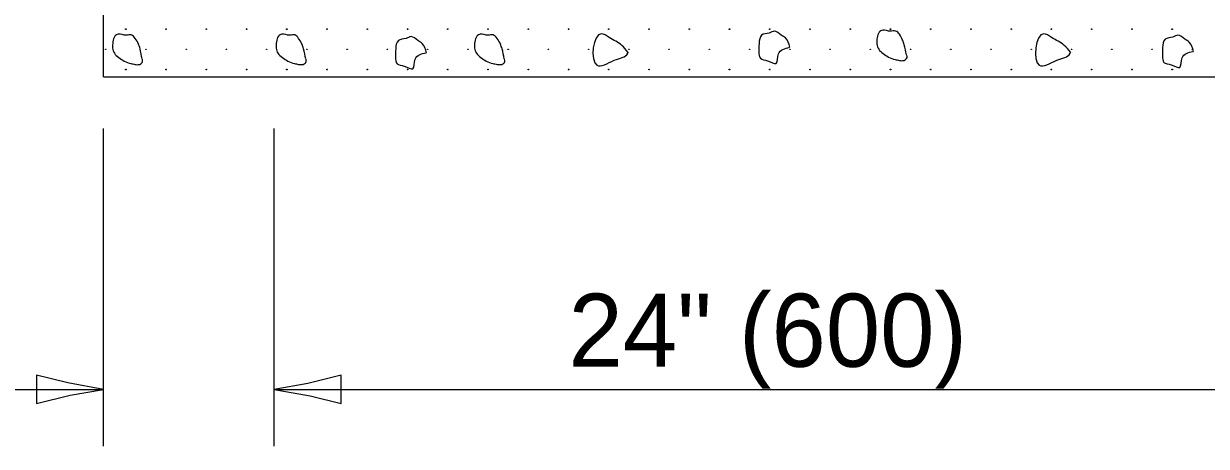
# Model space of a CAD drawing. Extents: x 0 to 2.83, y 0 to 1.83.
# Drawn here: x 1.9791 to 2.1848, y 0.9312 to 1.0046 of the extents above; entities that cross this region are included whole.
import ezdxf

# ---------------------------------------------------------------- set-up
doc = ezdxf.new("R2010")
doc.units = 0
doc.layers.add('RD_Pr_Roadway_Dimensions', color=7, linetype='Continuous')
doc.layers.add('RD_Pr_Roadway_Items', color=7, linetype='Continuous')

msp = doc.modelspace()

# ---------------------------------------------------------------- linework, layer by layer
at = {"layer": 'RD_Pr_Roadway_Dimensions'}
for p, q in [((1.99301, 0.93121), (1.99301, 0.98639)), ((2.0227, 0.93121), (2.0227, 0.98639)), ((1.93818, 0.9411), (1.99301, 0.9411)), ((2.0227, 0.9411), (2.21074, 0.9411))]:
    msp.add_line(p, q, dxfattribs=at)
for points in [[(1.98135, 0.94354), (1.98134, 0.9411), (1.98134, 0.93866), (1.98718, 0.94009), (1.99301, 0.9411), (1.98679, 0.94224)], [(2.03436, 0.93866), (2.03436, 0.9411), (2.03436, 0.94354), (2.02853, 0.94211), (2.0227, 0.9411), (2.02892, 0.93997)]]:
    msp.add_lwpolyline(points, close=True, dxfattribs=at)
at = {"layer": 'RD_Pr_Roadway_Items'}
for q in [(1.99301, 1.21806), (2.24043, 0.99538)]:
    msp.add_line((1.99301, 0.99538), q, dxfattribs=at)
for centre in [(1.99689, 1.00367), (2.00389, 1.00367), (2.01089, 1.00367), (2.01788, 1.00367), (2.02488, 1.00367), (2.03188, 1.00367), (2.03888, 1.00367), (2.04588, 1.00367), (2.05287, 1.00367), (2.05987, 1.00367), (2.06687, 1.00367), (2.07387, 1.00367), (2.08087, 1.00367), (2.08786, 1.00367), (2.09486, 1.00367), (2.10186, 1.00367), (2.10886, 1.00367), (2.11586, 1.00367), (2.12285, 1.00367), (2.12985, 1.00367), (2.13685, 1.00367), (2.14385, 1.00367), (2.15085, 1.00367), (2.15784, 1.00367), (2.16484, 1.00367), (2.17184, 1.00367), (2.17884, 1.00367), (1.99339, 1.00017), (2.00039, 1.00017), (2.00739, 1.00017), (2.01438, 1.00017), (2.02138, 1.00017), (2.02838, 1.00017), (2.03538, 1.00017), (2.04238, 1.00017), (2.04937, 1.00017), (2.05637, 1.00017), (2.06337, 1.00017), (2.07037, 1.00017), (2.07737, 1.00017), (2.08436, 1.00017), (2.09136, 1.00017), (2.09836, 1.00017), (2.10536, 1.00017), (2.11236, 1.00017), (2.11935, 1.00017), (2.12635, 1.00017), (2.13335, 1.00017), (2.14035, 1.00017), (2.14735, 1.00017), (2.15434, 1.00017), (2.16134, 1.00017), (2.16834, 1.00017), (2.17534, 1.00017), (2.18234, 1.00017), (1.99689, 0.99667), (2.00389, 0.99667), (2.01089, 0.99667), (2.01788, 0.99667), (2.02488, 0.99667), (2.03188, 0.99667), (2.03888, 0.99667), (2.04588, 0.99667), (2.05287, 0.99667), (2.05987, 0.99667), (2.06687, 0.99667), (2.07387, 0.99667), (2.08087, 0.99667), (2.08786, 0.99667), (2.09486, 0.99667), (2.10186, 0.99667), (2.10886, 0.99667), (2.11586, 0.99667), (2.12285, 0.99667), (2.12985, 0.99667), (2.13685, 0.99667), (2.14385, 0.99667), (2.15085, 0.99667), (2.15784, 0.99667), (2.16484, 0.99667), (2.17184, 0.99667), (2.17884, 0.99667)]:
    msp.add_circle(centre, 0.0000495, dxfattribs=at)
for points in [[(1.9997, 0.99851), (1.99936, 1.00027), (1.99909, 1.00107), (1.9985, 1.00208), (1.99783, 1.00266), (1.99694, 1.00261), (1.99557, 1.00279), (1.99498, 1.00243), (1.99464, 1.00148), (1.99459, 1.00039), (1.99489, 0.99949), (1.99565, 0.99877), (1.99661, 0.99813), (1.99777, 0.9977), (1.9985, 0.99756), (1.99932, 0.99756), (1.99981, 0.99805), (1.99976, 0.99844)], [(2.02816, 0.99851), (2.02779, 1.00027), (2.02751, 1.00107), (2.02694, 1.00208), (2.02629, 1.00266), (2.02537, 1.00261), (2.02403, 1.00279), (2.02342, 1.00243), (2.02307, 1.00148), (2.02302, 1.00039), (2.02333, 0.99949), (2.02411, 0.99877), (2.02504, 0.99813), (2.02623, 0.9977), (2.02694, 0.99756), (2.02774, 0.99756), (2.02826, 0.99805), (2.02822, 0.99844)], [(2.04919, 0.99958), (2.04839, 1.0012), (2.04765, 1.00171), (2.04648, 1.00237), (2.04562, 1.00206), (2.04428, 1.00171), (2.04381, 1.00021), (2.04378, 0.99881), (2.04406, 0.99767), (2.04531, 0.99725), (2.0468, 0.99679), (2.04719, 0.99844), (2.04911, 0.99958)], [(2.06267, 0.99851), (2.06232, 1.00027), (2.06202, 1.00107), (2.06144, 1.00208), (2.06077, 1.00266), (2.05987, 1.00261), (2.05853, 1.00279), (2.05794, 1.00243), (2.05757, 1.00148), (2.05754, 1.00039), (2.05786, 0.99949), (2.05861, 0.99877), (2.05956, 0.99813), (2.06071, 0.9977), (2.06144, 0.99756), (2.06227, 0.99756), (2.06278, 0.99805), (2.06273, 0.99844)], [(2.0842, 0.99967), (2.08312, 1.00085), (2.08095, 1.00224), (2.07958, 1.00288), (2.07878, 0.99739), (2.08182, 0.99826), (2.08417, 0.99949), (2.08426, 0.9997)], [(2.11237, 1.00052), (2.11159, 1.00214), (2.11083, 1.00264), (2.10964, 1.00331), (2.10878, 1.003), (2.10745, 1.00264), (2.107, 1.00116), (2.10696, 0.99975), (2.10724, 0.99862), (2.10847, 0.99817), (2.10997, 0.99771), (2.11039, 0.99939), (2.11229, 1.00052)], [(2.13261, 0.99921), (2.13225, 1.00098), (2.13197, 1.00177), (2.13141, 1.00278), (2.13074, 1.00335), (2.12982, 1.00331), (2.1285, 1.00349), (2.12789, 1.00313), (2.12753, 1.00218), (2.12749, 1.0011), (2.1278, 1.00019), (2.12857, 0.99946), (2.12949, 0.99883), (2.13068, 0.9984), (2.13141, 0.99825), (2.13221, 0.99825), (2.13273, 0.99875), (2.13268, 0.99915)], [(2.16116, 0.99967), (2.16006, 1.00085), (2.15787, 1.00224), (2.15651, 1.00288), (2.15572, 0.99739), (2.15877, 0.99826), (2.16111, 0.99949), (2.16121, 0.9997)], [(2.18255, 0.99982), (2.18177, 1.00144), (2.18103, 1.00194), (2.17983, 1.00261), (2.17897, 1.0023), (2.17762, 1.00194), (2.17717, 1.00044), (2.17713, 0.99905), (2.17741, 0.99791), (2.17867, 0.99749), (2.18014, 0.99703), (2.18057, 0.99869), (2.18246, 0.99982)]]:
    msp.add_spline(points, degree=3, dxfattribs=at)

# ---------------------------------------------------------------- texts
at = {"layer": 'RD_Pr_Roadway_Dimensions'}
msp.add_text('24" (600)', height=0.0127, dxfattribs=at).set_placement((2.07387, 0.94502))

doc.saveas('drawing.dxf')
